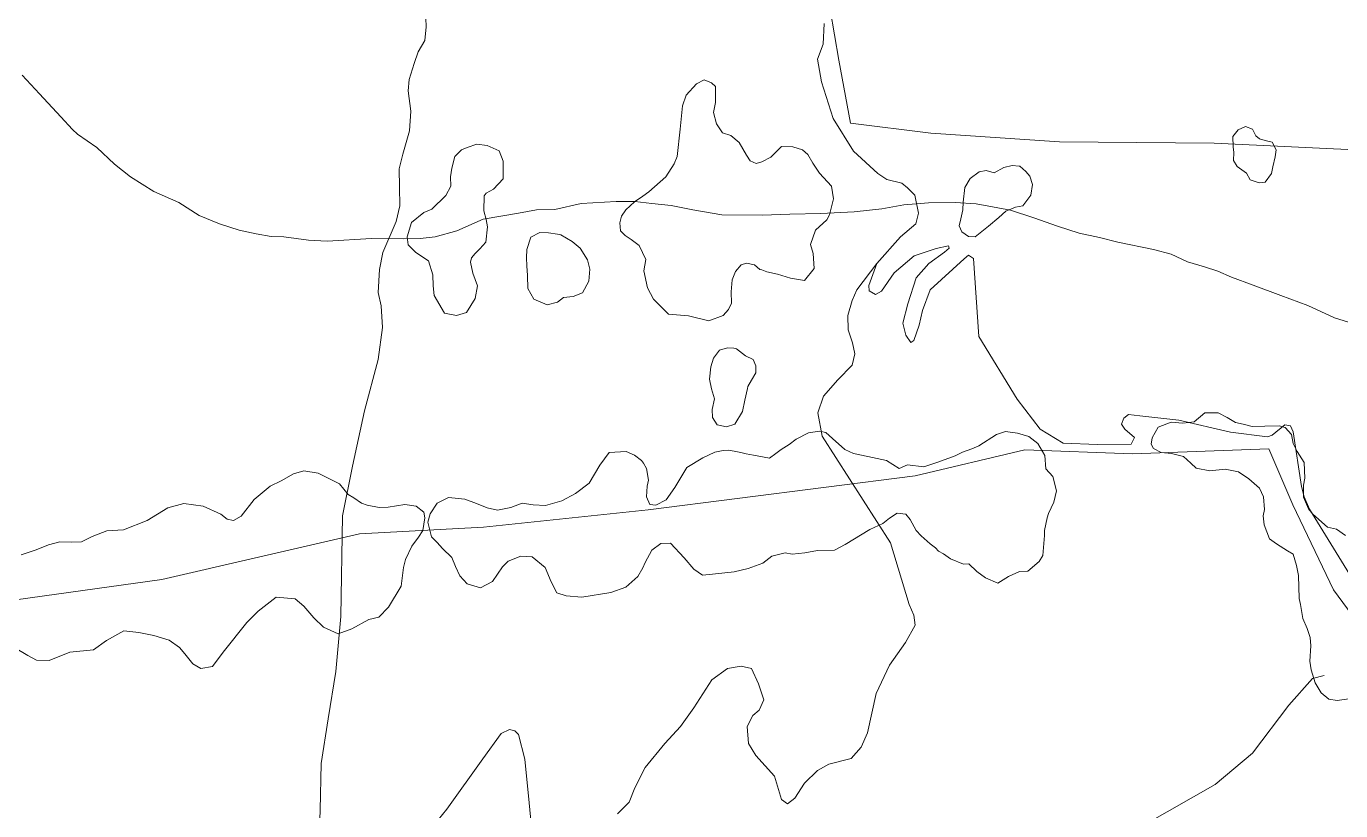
# Model space of a CAD drawing. Header units: metres. Extents: x 4652992 to 4879070, y 2074171 to 2309877.
# Drawn here: x 4653983.8 to 4654106.3, y 2308803.1 to 2308876.2 of the extents above; entities that cross this region are included whole.
import ezdxf

# ---------------------------------------------------------------- set-up
doc = ezdxf.new("R2010")
doc.units = ezdxf.units.M
doc.header["$MEASUREMENT"] = 0
doc.linetypes.add('DGN Style 3', pattern=[92.779933, 66.271381, -26.508552])
for name, color, linetype, lineweight in [('Level 1', 2, 'Continuous', 0), ('Level 20', 30, 'DGN Style 3', 0), ('Level 37', 3, 'Continuous', 0), ('Level 40', 1, 'Continuous', 0)]:
    doc.layers.add(name, color=color, linetype=linetype, lineweight=lineweight)

msp = doc.modelspace()

# ---------------------------------------------------------------- linework, layer by layer
at = {"layer": 'Level 1'}
for points in [[(4654108.798098, 2308848.044131, 1307), (4654105.687075, 2308849.010073, 1306), (4654103.182925, 2308850.162112, 1305), (4654100.666506, 2308851.100893, 1304), (4654098.108279, 2308852.062319, 1303), (4654096.076723, 2308852.803286, 1302), (4654094.824099, 2308853.36011, 1301), (4654093.574526, 2308853.760073, 1300), (4654091.979128, 2308854.237307, 1299), (4654090.458681, 2308854.932131, 1298), (4654088.826906, 2308855.384707, 1297), (4654085.500124, 2308856.054323, 1295), (4654083.787478, 2308856.491701, 1294), (4654081.875918, 2308856.890078, 1293), (4654079.879519, 2308857.557497, 1292), (4654077.656313, 2308858.327517, 1291), (4654075.487307, 2308859.040102, 1290), (4654072.275332, 2308859.629092, 1288), (4654070.347903, 2308859.762087, 1287), (4654067.856325, 2308859.738711, 1286), (4654065.540713, 2308859.533327, 1285), (4654063.497927, 2308859.176882, 1284), (4654060.933901, 2308858.899294, 1282), (4654057.818117, 2308858.721133, 1280), (4654054.914675, 2308858.666323, 1278), (4654052.358523, 2308858.585879, 1276), (4654048.585696, 2308858.592287, 1271), (4654045.892275, 2308859.05768, 1269), (4654043.882082, 2308859.476321, 1268), (4654042.070315, 2308859.655276, 1267), (4654040.470278, 2308859.850527, 1266), (4654038.743532, 2308859.839724, 1265), (4654035.484926, 2308859.654116, 1263), (4654033.017702, 2308859.097903, 1261), (4654031.320315, 2308859.063296, 1260), (4654029.640505, 2308858.755495, 1259), (4654026.341128, 2308858.197512, 1257), (4654023.90552, 2308857.130129, 1255), (4654021.8949, 2308856.563723, 1254), (4654020.489077, 2308856.39728, 1253), (4654018.889895, 2308856.357485, 1252), (4654015.936709, 2308856.403506, 1251), (4654011.818117, 2308856.147707, 1249), (4654010.085085, 2308856.246279, 1248), (4654007.77228, 2308856.542116, 1246), (4654006.587527, 2308856.575503, 1245), (4654005.210696, 2308856.827883, 1244), (4654003.626284, 2308857.172304, 1243), (4654001.797732, 2308857.754702, 1242), (4653999.887331, 2308858.541872, 1241), (4653997.986696, 2308859.753908, 1240), (4653995.654726, 2308860.776675, 1239), (4653993.490908, 2308862.146731, 1238), (4653991.99988, 2308863.330508, 1237), (4653990.34009, 2308864.880923, 1236), (4653988.559878, 2308866.124514, 1235), (4653988.072085, 2308866.569521, 1235), (4653987.002505, 2308867.74988, 1234), (4653985.003115, 2308869.893313, 1233), (4653983.39612, 2308871.628481, 1232)], [(4654104.723696, 2308815.669497, 1303.2375), (4654103.628298, 2308815.397707, 1302.7625), (4654101.434511, 2308812.916872, 1301.8875), (4654098.035891, 2308808.456118, 1298.125), (4654094.565127, 2308805.529116, 1296.15), (4654087.854922, 2308801.717898, 1293.45)]]:
    msp.add_polyline3d(points, dxfattribs=at)
at = {"layer": 'Level 20', "linetype": 'Continuous'}
for points in [[(4654011.081875, 2308800.674578, 1250.96796), (4654011.173783, 2308803.145883, 1250.867961), (4654011.267758, 2308807.484636, 1250.867961), (4654011.912926, 2308811.643371, 1250.867961), (4654012.613272, 2308816.054961, 1250.867961), (4654013.074918, 2308821.176982, 1250.867961), (4654013.23084, 2308830.552111, 1250.16796), (4654014.175612, 2308835.182002, 1250.16796), (4654015.28345, 2308840.330846, 1250.16796), (4654016.559679, 2308845.122854, 1250.067961), (4654016.959506, 2308848.120561, 1250.867961), (4654016.842121, 2308850.141759, 1250.96796), (4654016.560328, 2308851.35825, 1250.96796), (4654016.678718, 2308853.507012, 1251.16796), (4654017.015901, 2308855.106323, 1251.767961), (4654018.245256, 2308857.988737, 1252.267961), (4654018.57434, 2308859.451142, 1252.66796), (4654018.556293, 2308861.171292, 1252.767961), (4654018.529974, 2308862.904037, 1252.96796), (4654018.880406, 2308864.259492, 1252.96796), (4654019.482106, 2308866.418686, 1253.267961), (4654019.602704, 2308868.272532, 1253.367961), (4654019.373701, 2308870.176021, 1253.767961), (4654019.461975, 2308871.231646, 1254.067961), (4654019.913766, 2308872.703527, 1254.367961), (4654020.285071, 2308873.807181, 1254.66796), (4654020.914101, 2308874.848917, 1255.46796), (4654021.038681, 2308876.121781, 1255.867961), (4654020.980362, 2308877.751664, 1256.16796)], [(4654107.830428, 2308823.899289, 1305.6), (4654103.362716, 2308831.193154, 1305.3), (4654102.856424, 2308832.3244, 1305.3), (4654102.60253, 2308833.296752, 1305.3), (4654101.812674, 2308838.381287, 1305.1), (4654101.571588, 2308838.938753, 1304.9), (4654101.044828, 2308839.049656, 1304.9), (4654099.878135, 2308838.090417, 1304.9), (4654099.426763, 2308837.907354, 1304.9), (4654095.989432, 2308838.36497, 1304.2), (4654091.161357, 2308839.481667, 1302.9), (4654087.535061, 2308839.879987, 1301.6), (4654086.476909, 2308840.002194, 1301.2), (4654086.037331, 2308839.675205, 1300.9), (4654085.822816, 2308839.114174, 1300.8), (4654086.131542, 2308838.629548, 1300.6), (4654087.02964, 2308837.847077, 1300.6), (4654086.72826, 2308837.230767, 1300.6), (4654083.604069, 2308837.206938, 1299.5), (4654080.402254, 2308837.33828, 1297.9), (4654078.247542, 2308838.63332, 1297.5), (4654076.101857, 2308841.439598, 1296.7), (4654072.525769, 2308847.272988, 1294.2), (4654072.043122, 2308854.531963, 1290.1), (4654071.568003, 2308854.853734, 1290.1), (4654071.178475, 2308854.511538, 1290.1), (4654068.003436, 2308851.616961, 1290.6), (4654067.29616, 2308849.707198, 1290.6), (4654066.99339, 2308848.319733, 1290.6), (4654066.475863, 2308846.909857, 1290.6), (4654066.209199, 2308846.700844, 1290.6), (4654065.734636, 2308847.395911, 1290.2), (4654065.461401, 2308848.515049, 1289.7), (4654065.936155, 2308850.319162, 1289.5), (4654066.695642, 2308852.725964, 1289.2), (4654067.882094, 2308854.069164, 1288.8), (4654069.326266, 2308855.137938, 1288.8), (4654069.77038, 2308855.493524, 1288.8), (4654069.701962, 2308855.704719, 1288.8), (4654068.55557, 2308855.468534, 1288.4), (4654066.511991, 2308854.783521, 1287.8), (4654064.641109, 2308853.209355, 1287.4), (4654063.475192, 2308851.489431, 1287), (4654062.899027, 2308851.179514, 1286.7), (4654062.327802, 2308851.519558, 1286.6), (4654062.294113, 2308852.029857, 1286.5), (4654063.047626, 2308854.057502, 1286.2), (4654065.235766, 2308856.559809, 1286.1), (4654066.674857, 2308857.769789, 1285.9), (4654066.904801, 2308858.747836, 1285.6), (4654066.574642, 2308860.447304, 1285.4), (4654065.900243, 2308861.130208, 1285.4), (4654065.3609, 2308861.548132, 1285.4), (4654063.957584, 2308861.898872, 1285.4), (4654063.113479, 2308862.471272, 1285.4), (4654060.864514, 2308864.552228, 1285.2), (4654058.958491, 2308867.591816, 1284.6), (4654057.869455, 2308870.998384, 1283.5), (4654057.515166, 2308873.099265, 1282.8), (4654058.018806, 2308874.510957, 1282.5), (4654058.118425, 2308876.427911, 1282.2)], [(4654063.047626, 2308854.057502, 1286.2), (4654061.160573, 2308851.610611, 1285.7), (4654060.735712, 2308850.632307, 1285.5), (4654060.322669, 2308849.22398, 1285.3), (4654060.350913, 2308847.899658, 1285), (4654060.779014, 2308846.667925, 1284.7), (4654060.982875, 2308845.662732, 1284.4), (4654060.748548, 2308844.588933, 1284.1), (4654059.392019, 2308843.245176, 1283.9), (4654058.049507, 2308841.700002, 1283), (4654057.550886, 2308840.144141, 1282.9), (4654057.926282, 2308837.975938, 1282.9), (4654064.29779, 2308828.032879, 1284.5), (4654066.043431, 2308822.310418, 1284.2), (4654066.490045, 2308821.290115, 1284.2), (4654066.592427, 2308820.384112, 1284.2), (4654065.702939, 2308818.77155, 1283.8), (4654064.21278, 2308816.631525, 1282.6), (4654062.966613, 2308813.995531, 1282.3), (4654062.167292, 2308810.332708, 1281.5), (4654061.560515, 2308809.011076, 1280.8), (4654060.646014, 2308807.946208, 1279.8), (4654058.555865, 2308807.412671, 1278.5), (4654057.494106, 2308806.827289, 1278.1), (4654056.279534, 2308805.662219, 1277.7), (4654055.401614, 2308804.244582, 1277.3), (4654054.702866, 2308803.735591, 1277.1), (4654054.160689, 2308804.117621, 1276.7), (4654053.513066, 2308806.301213, 1275.6), (4654051.75387, 2308808.227514, 1275), (4654051.085435, 2308809.362391, 1274.7), (4654050.948785, 2308810.916856, 1274.4), (4654051.466479, 2308811.958857, 1274.4), (4654052.081475, 2308812.45713, 1274.4), (4654052.495791, 2308813.421913, 1274.3), (4654052.016686, 2308814.912083, 1273.9), (4654051.364358, 2308816.347709, 1273.6), (4654050.38306, 2308816.564254, 1272.9), (4654049.121424, 2308816.33982, 1272.5), (4654047.672259, 2308815.29195, 1271.7), (4654045.975557, 2308812.66005, 1270.7), (4654044.733295, 2308810.918807, 1270.2), (4654043.287027, 2308809.360772, 1269), (4654041.448624, 2308807.126004, 1268.3), (4654040.481634, 2308805.231974, 1267.7), (4654039.969871, 2308803.8824, 1267.6), (4654038.873918, 2308802.803322, 1267.2)], [(4654031.080835, 2308799.295139, 1263.1), (4654030.649714, 2308803.811112, 1261.8), (4654030.227501, 2308807.881404, 1260.9), (4654029.636173, 2308810.171505, 1260.3), (4654029.307456, 2308810.523327, 1259.8), (4654028.806198, 2308810.659198, 1259.8), (4654028.031655, 2308810.294438, 1259.4), (4654026.309187, 2308807.921275, 1258.9), (4654022.961423, 2308803.234912, 1256.9), (4654020.957511, 2308800.734773, 1255.8)]]:
    msp.add_polyline3d(points, dxfattribs=at)
at = {"layer": 'Level 37'}
for points in [[(4654113.80249, 2308864.430725, 1308.8823), (4654109.542385, 2308864.55498, 1308.2), (4654094.479124, 2308865.269377, 1303.1), (4654080.06212, 2308865.393549, 1295.7), (4654068.06581, 2308866.218976, 1290.3), (4654060.574963, 2308867.15103, 1287.7), (4654059.484425, 2308873.018489, 1286.1), (4654057.870776, 2308882.480871, 1283.5), (4654056.278519, 2308889.550313, 1282.64229), (4654055.64309, 2308892.371547, 1282.3), (4654054.349572, 2308901.021834, 1284.5), (4654052.33316, 2308909.774921, 1285.1), (4654051.269504, 2308913.938737, 1284.669206), (4654048.135752, 2308926.206206, 1283.4), (4654046.739487, 2308931.066304, 1283.4), (4654045.673919, 2308937.32792, 1283.2), (4654068.397493, 2308934.271142, 1288.4), (4654090.798963, 2308931.621804, 1296.8), (4654113.999695, 2308928.815125, 1303.4483)], [(4654111.10868, 2308818.125863, 1308.16796), (4654108.548724, 2308819.666703, 1307.767961), (4654105.600111, 2308823.677471, 1307.267961), (4654101.795144, 2308831.576539, 1307.267961), (4654099.562811, 2308836.79964, 1307.267961), (4654086.842762, 2308836.331095, 1302.567961), (4654076.822246, 2308836.723003, 1297.46796), (4654066.613765, 2308834.283782, 1291.16796), (4654041.735157, 2308831.12481, 1271.567961), (4654026.374403, 2308829.510316, 1260.96796), (4654014.832065, 2308828.868721, 1254.867961), (4653996.409833, 2308824.641152, 1247.367961), (4653972.968295, 2308821.371344, 1243.66796), (4653962.013571, 2308820.015771, 1242.067961), (4653948.093688, 2308818.855787, 1240.067961), (4653942.78589, 2308806.933669, 1240.067961), (4653936.525173, 2308796.622895, 1239.116218), (4653946.298669, 2308795.236349, 1240.9), (4653977.203566, 2308791.106174, 1245.4), (4653997.399582, 2308788.950623, 1249.3), (4654008.520033, 2308788.32974, 1251.599375)]]:
    msp.add_polyline3d(points, dxfattribs=at)
at = {"layer": 'Level 40', "color": 3, "flags": 128}
for points, elevation in [([(4654034.655351, 2308856.113602), (4654035.385994, 2308855.488622), (4654036.082096, 2308854.40031), (4654036.29623, 2308853.54827), (4654036.185246, 2308852.428667), (4654035.614016, 2308851.338869), (4654034.736767, 2308850.985872), (4654033.851773, 2308850.903415), (4654033.293169, 2308850.483172), (4654032.302131, 2308850.221235), (4654031.08259, 2308850.74716), (4654030.499508, 2308851.744367), (4654030.496926, 2308852.955608), (4654030.424175, 2308853.845371), (4654030.387152, 2308854.593096), (4654030.427963, 2308855.391686), (4654030.808175, 2308856.522257), (4654031.63621, 2308856.952836), (4654032.429713, 2308856.919812), (4654033.27287, 2308856.80903), (4654033.591736, 2308856.741698), (4654034.655351, 2308856.113602)], 1266.246457), ([(4654050.799457, 2308845.481619), (4654051.507077, 2308845.135004), (4654051.771488, 2308844.552187), (4654051.758795, 2308843.895899), (4654051.344204, 2308843.192348), (4654051.0195, 2308842.601662), (4654050.978252, 2308842.412646), (4654050.74451, 2308841.341554), (4654050.510769, 2308840.27046), (4654049.798906, 2308839.10207), (4654049.029829, 2308838.86815), (4654048.1559, 2308839.051605), (4654047.717799, 2308839.736713), (4654047.681777, 2308840.469245), (4654047.901816, 2308841.477543), (4654047.643564, 2308842.388633), (4654047.447734, 2308843.286656), (4654047.570418, 2308844.447321), (4654047.81165, 2308845.253482), (4654048.365048, 2308845.993938), (4654049.13428, 2308846.227523), (4654049.709836, 2308846.17229), (4654049.959511, 2308846.119737), (4654050.799457, 2308845.481619)], 1281.546457)]:
    msp.add_lwpolyline(points, dxfattribs=dict(at, elevation=elevation))
at = {"layer": 'Level 40', "color": 3}
for points in [[(4654052.774223, 2308853.28873, 1284.7465), (4654052.317107, 2308853.471259, 1282.1465), (4654052.130037, 2308853.510744, 1282.1465), (4654051.637497, 2308853.944039, 1282.1465), (4654050.889101, 2308854.102024, 1282.1465), (4654050.397529, 2308853.942303, 1282.1465), (4654049.872103, 2308853.32859, 1282.1465), (4654049.568688, 2308852.536251, 1282.1465), (4654049.459822, 2308851.439377, 1282.1465), (4654049.48946, 2308850.379198, 1282.1465), (4654049.227274, 2308849.775763, 1282.1465), (4654048.715546, 2308849.224892, 1282.1465), (4654047.365187, 2308848.718884, 1282.1465), (4654045.476207, 2308849.192304, 1280.6465), (4654043.632835, 2308849.342478, 1278.7465), (4654042.879276, 2308850.096808, 1278.7465), (4654042.237235, 2308850.761533, 1278.7465), (4654041.677974, 2308851.805986, 1278.7465), (4654041.335953, 2308853.38204, 1278.0465), (4654041.513395, 2308854.443067, 1276.1465), (4654040.884562, 2308855.747104, 1274.2465), (4654040.147803, 2308856.302079, 1274.2465), (4654039.572456, 2308856.689865, 1274.2465), (4654039.137141, 2308857.114678, 1274.2465), (4654039.10063, 2308857.854742, 1274.2465), (4654039.239524, 2308858.491181, 1274.2465), (4654039.630802, 2308859.074276, 1274.2465), (4654040.456156, 2308859.831878, 1274.2465), (4654041.22588, 2308860.334862, 1274.2465), (4654041.778531, 2308860.750557, 1274.2465), (4654043.361009, 2308862.144425, 1275.4465), (4654044.155909, 2308863.371991, 1275.4465), (4654044.434346, 2308864.044175, 1275.4465), (4654044.708706, 2308866.600765, 1276.9465), (4654044.920128, 2308868.770014, 1277.8465), (4654045.266863, 2308869.756911, 1277.8465), (4654046.219964, 2308870.813883, 1277.8465), (4654046.958158, 2308871.187341, 1277.8465), (4654047.620812, 2308870.914076, 1277.8465), (4654048.00477, 2308870.567465, 1277.8465), (4654048.014819, 2308869.08111, 1278.2465), (4654047.807603, 2308868.13159, 1278.2465), (4654048.102101, 2308867.075672, 1278.2465), (4654048.639953, 2308866.233135, 1278.2465), (4654049.441271, 2308865.997025, 1278.2465), (4654050.208322, 2308865.332031, 1279.1465), (4654050.900575, 2308864.176856, 1280.2465), (4654051.241821, 2308863.642244, 1280.2465), (4654051.776961, 2308863.396797, 1280.2465), (4654052.332189, 2308863.543334, 1280.2465), (4654053.152552, 2308863.981904, 1281.0465), (4654054.161155, 2308864.965448, 1283.0465), (4654055.217818, 2308864.945671, 1283.7465), (4654056.101974, 2308864.665004, 1284.7465), (4654056.592643, 2308864.232737, 1284.7465), (4654057.063231, 2308863.410861, 1284.7465), (4654057.706421, 2308862.486847, 1284.7465), (4654058.805284, 2308861.269525, 1284.7465), (4654059.007239, 2308860.110982, 1284.7465), (4654058.616571, 2308858.618472, 1284.7465), (4654058.382845, 2308858.142857, 1284.7465), (4654057.329026, 2308857.184296, 1284.7465), (4654056.841475, 2308855.843385, 1284.7465), (4654057.111962, 2308854.998645, 1284.7465), (4654057.197106, 2308853.602439, 1284.7465), (4654056.302162, 2308852.478771, 1284.7465), (4654054.983913, 2308852.691336, 1284.7465), (4654053.768624, 2308853.079087, 1284.7465), (4654052.774223, 2308853.28873, 1284.7465)], [(4654099.88674, 2308865.390983, 1306.646457), (4654100.229118, 2308864.655505, 1306.646457), (4654100.138983, 2308864.011969, 1306.646457), (4654099.937013, 2308863.086343, 1306.646457), (4654099.798822, 2308862.453019, 1306.646457), (4654099.223006, 2308861.657719, 1306.646457), (4654098.651793, 2308861.575059, 1306.646457), (4654097.827012, 2308861.873333, 1306.346457), (4654097.479939, 2308862.480386, 1305.546457), (4654096.612838, 2308863.124009, 1305.546457), (4654096.275308, 2308863.65523, 1305.546457), (4654096.290573, 2308864.417916, 1305.546457), (4654096.252596, 2308864.936614, 1305.546457), (4654096.214146, 2308865.915007, 1305.546457), (4654096.700297, 2308866.526564, 1305.546457), (4654097.373923, 2308866.842901, 1305.546457), (4654098.026651, 2308866.601979, 1305.546457), (4654098.342799, 2308865.973116, 1305.546457), (4654098.685315, 2308865.696074, 1305.546457), (4654099.204148, 2308865.534726, 1305.546457), (4654099.88674, 2308865.390983, 1306.646457)], [(4654025.393656, 2308853.174666, 1259.246457), (4654025.811004, 2308852.000989, 1259.246457), (4654025.620553, 2308850.819756, 1259.246457), (4654024.793969, 2308849.501068, 1259.246457), (4654023.857708, 2308849.223194, 1259.246457), (4654022.762811, 2308849.45369, 1259.246457), (4654021.771866, 2308851.087561, 1259.246457), (4654021.698279, 2308851.985398, 1259.246457), (4654021.653014, 2308853.013049, 1259.246457), (4654021.263668, 2308854.316921, 1259.246457), (4654020.088271, 2308855.107846, 1259.246457), (4654019.363807, 2308855.803757, 1259.246457), (4654019.261827, 2308856.572087, 1259.246457), (4654019.688195, 2308857.907875, 1259.246457), (4654020.831191, 2308858.82072, 1259.246457), (4654021.574682, 2308859.138924, 1259.246457), (4654022.869808, 2308860.416869, 1260.346457), (4654023.325149, 2308861.269754, 1260.346457), (4654023.316019, 2308862.153022, 1260.346457), (4654023.42141, 2308862.944293, 1260.346457), (4654023.726182, 2308864.032377, 1260.346457), (4654024.332052, 2308864.64993, 1260.346457), (4654024.853025, 2308864.878636, 1260.346457), (4654025.751271, 2308865.206254, 1260.746457), (4654026.729555, 2308865.066893, 1260.746457), (4654027.829823, 2308864.562956, 1260.746457), (4654028.224435, 2308863.598736, 1260.746457), (4654028.206552, 2308861.976705, 1260.746457), (4654027.323717, 2308861.011788, 1260.746457), (4654026.632264, 2308860.616015, 1260.746457), (4654026.447193, 2308860.384153, 1260.746457), (4654026.407478, 2308858.969917, 1260.746457), (4654026.637625, 2308858.176145, 1260.746457), (4654026.753364, 2308857.474311, 1260.746457), (4654026.609455, 2308856.054953, 1259.946457), (4654026.054642, 2308855.446192, 1259.546457), (4654025.619594, 2308854.995293, 1259.546457), (4654025.263049, 2308854.595647, 1259.546457), (4654025.178127, 2308854.206535, 1259.546457), (4654025.393656, 2308853.174666, 1259.246457)], [(4654073.222527, 2308862.722379, 1293.1465), (4654073.98252, 2308862.518414, 1293.2465), (4654074.858646, 2308863.0091, 1293.2465), (4654075.654801, 2308863.214017, 1293.3465), (4654076.281881, 2308863.136502, 1293.8921), (4654076.344385, 2308863.128776, 1293.9465), (4654076.905903, 2308862.646443, 1293.9465), (4654077.28874, 2308862.20099, 1293.9465), (4654077.544875, 2308861.431662, 1294.0465), (4654077.377477, 2308860.429562, 1294.0465), (4654076.649329, 2308859.442493, 1294.0465), (4654075.958033, 2308859.329514, 1294.0465), (4654075.054669, 2308858.950112, 1294.0465), (4654074.412901, 2308858.359598, 1294.0465), (4654073.426213, 2308857.536006, 1293.1465), (4654072.184256, 2308856.552012, 1293.1465), (4654071.573365, 2308856.57733, 1293.1465), (4654070.9509, 2308857.020729, 1293.1465), (4654070.715506, 2308857.590094, 1293.1465), (4654070.856394, 2308858.235728, 1293.1465), (4654071.040632, 2308859.080017, 1293.1465), (4654071.094138, 2308859.796113, 1293.1465), (4654071.239426, 2308861.168265, 1293.1465), (4654071.729151, 2308861.999783, 1293.1465), (4654072.579162, 2308862.598995, 1293.1465), (4654073.222527, 2308862.722379, 1293.1465)], [(4654107.218974, 2308813.546822, 1309.9465), (4654105.929734, 2308813.359816, 1309.9465), (4654105.154816, 2308813.47076, 1309.9465), (4654104.437756, 2308814.076261, 1309.9465), (4654103.89019, 2308815.001127, 1309.9465), (4654103.499453, 2308816.22409, 1309.1465), (4654103.371194, 2308817.011718, 1309.1465), (4654103.48681, 2308818.458605, 1309.1465), (4654103.406388, 2308819.236314, 1309.1465), (4654103.134589, 2308820.054055, 1309.1465), (4654102.740402, 2308820.998904, 1309.1465), (4654102.526578, 2308822.311989, 1309.1465), (4654102.393192, 2308822.847263, 1309.1465), (4654102.339425, 2308824.988975, 1307.7465), (4654102.146808, 2308825.944329, 1307.7465), (4654101.82095, 2308826.978498, 1307.7465), (4654101.287996, 2308827.293551, 1307.7465), (4654100.280511, 2308827.962311, 1307.7465), (4654099.624746, 2308828.404863, 1307.7465), (4654099.11192, 2308829.732804, 1307.7465), (4654099.041837, 2308830.561153, 1307.7465), (4654099.16916, 2308831.144684, 1307.7465), (4654099.077409, 2308832.333615, 1307.7465), (4654098.698261, 2308833.125236, 1307.7465), (4654097.684729, 2308833.999311, 1307.7465), (4654096.724543, 2308834.658821, 1307.7465), (4654095.476678, 2308834.920988, 1307.7465), (4654094.049617, 2308834.753667, 1306.5465), (4654092.79929, 2308835.016322, 1306.5465), (4654092.296564, 2308835.478681, 1306.5465), (4654091.622649, 2308836.078981, 1306.5465), (4654090.47869, 2308836.370337, 1306.5465), (4654089.543218, 2308836.464961, 1306.5465), (4654088.815806, 2308836.82173, 1306.5465), (4654088.601505, 2308837.223631, 1306.5465), (4654088.681015, 2308837.818698, 1306.5465), (4654089.25189, 2308838.82026, 1306.5465), (4654090.459408, 2308839.279989, 1306.5465), (4654091.549748, 2308839.20354, 1306.5465), (4654092.594171, 2308839.330252, 1307.6465), (4654093.584448, 2308840.159063, 1309.3465), (4654094.835243, 2308840.149722, 1309.3465), (4654095.692473, 2308839.715414, 1309.3465), (4654096.443197, 2308839.252782, 1309.3465)], [(4654096.443197, 2308839.252782, 1309.3465), (4654097.161594, 2308839.101608, 1309.3465), (4654098.012971, 2308838.871683, 1309.3465), (4654099.177745, 2308838.931151, 1309.3465), (4654100.53378, 2308838.950309, 1309.3465), (4654101.09755, 2308838.780894, 1309.3465), (4654101.661694, 2308838.154637, 1309.3465), (4654101.827284, 2308837.307787, 1309.3465), (4654102.216034, 2308836.566289, 1309.3465), (4654102.838901, 2308835.521902, 1309.3465), (4654102.925252, 2308834.082984, 1309.3465), (4654102.77705, 2308833.403761, 1309.3465), (4654102.783384, 2308832.286174, 1309.3465), (4654103.252044, 2308831.223789, 1309.3465), (4654103.675753, 2308830.701119, 1310.2465), (4654105.017014, 2308829.489957, 1310.8465), (4654105.876123, 2308829.309725, 1310.8465), (4654106.698342, 2308828.732272, 1310.8465)], [(4654071.596979, 2308826.092249, 1297.6465), (4654071.10596, 2308826.061759, 1295.0465), (4654069.909063, 2308826.562971, 1294.6465), (4654069.24722, 2308827.011079, 1293.2465), (4654068.788777, 2308827.262716, 1293.2465), (4654068.499262, 2308827.58284, 1293.2465), (4654068.013327, 2308827.944081, 1293.2465), (4654067.150389, 2308828.695745, 1293.2465), (4654066.696846, 2308829.206029, 1293.2465), (4654066.144314, 2308830.204378, 1293.2465), (4654065.739806, 2308830.704487, 1293.2465), (4654064.942986, 2308830.819442, 1293.2465), (4654064.223392, 2308830.346977, 1293.2465), (4654063.602006, 2308829.853896, 1293.2465), (4654062.396652, 2308829.275243, 1293.2465), (4654060.080808, 2308827.887757, 1291.8465), (4654059.094041, 2308827.347849, 1290.3465), (4654057.510988, 2308827.333406, 1288.7465), (4654056.339528, 2308827.111057, 1285.6465), (4654055.149116, 2308826.991287, 1284.2465), (4654054.502228, 2308827.126543, 1284.2465), (4654053.236925, 2308826.812994, 1284.2465), (4654052.414353, 2308826.144032, 1284.2465), (4654051.055028, 2308825.639681, 1284.2465), (4654049.739338, 2308825.336333, 1284.2465), (4654047.730105, 2308825.118543, 1282.8465), (4654046.804934, 2308825.030124, 1280.3465), (4654045.980965, 2308825.587984, 1278.0465), (4654045.087588, 2308826.658161, 1275.8465), (4654043.798688, 2308827.999792, 1274.1465), (4654042.896125, 2308827.975492, 1274.1465), (4654042.07312, 2308827.34869, 1274.1465), (4654041.452932, 2308826.2001, 1274.1465), (4654041.240793, 2308825.711835, 1274.1465), (4654040.748868, 2308824.90918, 1274.1465), (4654039.634731, 2308823.916801, 1274.1465), (4654038.255823, 2308823.405623, 1274.1465), (4654035.535173, 2308822.993855, 1273.3465), (4654034.093123, 2308823.093975, 1271.7465), (4654033.228425, 2308823.389114, 1270.4465), (4654032.691032, 2308824.405537, 1269.0465), (4654032.122791, 2308825.754916, 1266.9465), (4654030.912035, 2308826.729398, 1266.0465), (4654029.856779, 2308826.788338, 1266.0465), (4654028.688993, 2308826.332396, 1266.0465), (4654028.145416, 2308825.799863, 1266.0465), (4654027.20637, 2308824.434577, 1266.0465), (4654026.11794, 2308823.854069, 1266.0465), (4654024.862625, 2308824.223628, 1266.0465), (4654024.168356, 2308824.960808, 1266.0465), (4654023.774602, 2308825.850753, 1266.0465), (4654023.420703, 2308826.678588, 1266.0465), (4654022.57774, 2308827.522326, 1264.4465), (4654022.052998, 2308828.063652, 1264.4465), (4654021.528209, 2308828.605028, 1264.4465), (4654021.183621, 2308829.972362, 1264.4465), (4654021.403852, 2308830.735938, 1264.4465), (4654022.050385, 2308831.734198, 1264.4465), (4654023.130398, 2308832.263895, 1264.4465), (4654024.64985, 2308832.107916, 1264.4465), (4654025.742898, 2308831.717355, 1264.4465), (4654026.722086, 2308831.296683, 1264.4465), (4654027.694968, 2308831.09317, 1264.4465), (4654028.922622, 2308831.321888, 1264.4465), (4654029.979112, 2308831.748175, 1264.4465), (4654031.013975, 2308831.58555, 1264.4465), (4654032.171621, 2308831.536832, 1266.8465), (4654033.680894, 2308831.950367, 1268.1465), (4654034.958425, 2308832.644388, 1268.8465), (4654036.230288, 2308833.619404, 1270.7465), (4654037.231104, 2308835.274569, 1274.0465), (4654038.088061, 2308836.455753, 1275.7465), (4654039.689337, 2308836.545494, 1275.7465), (4654040.462568, 2308836.223861, 1275.7465), (4654041.090523, 2308835.72002, 1275.7465), (4654041.298134, 2308835.463824, 1275.7465), (4654041.562146, 2308834.983146, 1275.7465), (4654041.743397, 2308833.881849, 1275.7465), (4654041.621352, 2308833.322603, 1275.7465), (4654041.561729, 2308832.32498, 1275.7465), (4654041.88212, 2308831.619966, 1275.7465), (4654042.447487, 2308831.554781, 1275.7465), (4654043.397832, 2308832.046867, 1275.7465), (4654044.218993, 2308833.203519, 1276.8465), (4654045.331267, 2308835.052267, 1278.0465), (4654046.826555, 2308835.953984, 1279.1465), (4654047.952794, 2308836.479164, 1280.0465), (4654048.720075, 2308836.635407, 1280.0465), (4654049.203829, 2308836.692515, 1280.0465), (4654049.754596, 2308836.576979, 1280.0465), (4654050.35538, 2308836.45095, 1280.0465), (4654050.855991, 2308836.345935, 1280.0465), (4654051.556784, 2308836.198927, 1280.0465), (4654053.046117, 2308835.923838, 1281.4465), (4654053.616486, 2308836.364683, 1283.9465), (4654054.1058, 2308836.729572, 1288.0465), (4654054.880741, 2308837.194803, 1288.0465), (4654055.507028, 2308837.69117, 1288.0465), (4654056.672133, 2308838.283629, 1288.0465), (4654057.689318, 2308838.436247, 1288.0465), (4654058.283423, 2308838.31151, 1288.0465), (4654058.889168, 2308837.765905, 1288.0465), (4654060.061887, 2308836.735262, 1288.0465), (4654060.859552, 2308836.358687, 1288.0465), (4654062.195535, 2308836.078331, 1288.0465), (4654063.942768, 2308835.703487, 1290.2465), (4654065.112429, 2308834.958164, 1291.1465), (4654065.903865, 2308835.320997, 1293.4465), (4654067.412099, 2308835.126152, 1293.9465), (4654068.712881, 2308835.572738, 1294.6465), (4654070.325321, 2308836.163061, 1295.7465), (4654071.009701, 2308836.485169, 1295.7465), (4654071.900516, 2308836.815638, 1295.7465), (4654072.525034, 2308837.098476, 1295.7465), (4654074.185161, 2308838.154751, 1297.3465), (4654075.009321, 2308838.413921, 1298.6465), (4654076.151322, 2308838.277049, 1298.6465), (4654077.201405, 2308837.953308, 1298.6465), (4654078.029951, 2308837.315368, 1298.6465), (4654078.702164, 2308836.194996, 1298.6465), (4654078.784954, 2308834.940842, 1298.6465), (4654079.445693, 2308834.235335, 1298.6465), (4654079.761119, 2308832.881008, 1298.6465), (4654079.535351, 2308831.846362, 1298.6465), (4654079.044658, 2308830.764198, 1298.6465), (4654078.909964, 2308830.380241, 1298.6465), (4654078.651936, 2308829.197759, 1298.6465), (4654078.652551, 2308828.733933, 1298.6465), (4654078.498181, 2308826.867085, 1297.6465), (4654078.174005, 2308826.31591, 1297.6465), (4654077.108345, 2308825.403961, 1297.6465), (4654076.333866, 2308825.359592, 1297.6465), (4654075.316086, 2308824.90174, 1297.6465), (4654074.314644, 2308824.285595, 1297.6465), (4654073.14892, 2308824.787269, 1297.6465), (4654072.356848, 2308825.365685, 1297.6465), (4654071.596979, 2308826.092249, 1297.6465)], [(4653983.287665, 2308826.927032, 1250.546457), (4653984.713745, 2308827.399211, 1250.546457), (4653985.858621, 2308827.859936, 1250.546457), (4653986.892958, 2308828.133818, 1250.546457), (4653988.001898, 2308828.112376, 1250.546457), (4653988.910995, 2308828.132575, 1250.546457), (4653989.922148, 2308828.620879, 1250.546457), (4653991.295051, 2308829.173444, 1250.546457), (4653992.846247, 2308829.269222, 1250.546457), (4653995.033777, 2308830.127059, 1252.246457), (4653996.975915, 2308831.317739, 1253.546457), (4653998.446069, 2308831.707024, 1253.546457), (4654000.263191, 2308831.466671, 1253.546457), (4654001.897389, 2308830.707569, 1253.546457), (4654002.486696, 2308830.236411, 1253.546457), (4654003.08241, 2308830.111992, 1253.546457), (4654003.794307, 2308830.520154, 1253.546457), (4654005.027481, 2308832.076326, 1254.946457), (4654006.514069, 2308833.326583, 1256.546457), (4654007.51572, 2308833.81058, 1256.546457), (4654008.692466, 2308834.465882, 1256.546457), (4654009.650426, 2308834.750813, 1256.546457), (4654010.982608, 2308834.541366, 1256.546457), (4654012.950379, 2308833.55539, 1257.346457), (4654013.763807, 2308832.554222, 1257.346457), (4654014.31251, 2308832.231722, 1257.346457), (4654015.029587, 2308831.735549, 1257.346457), (4654015.541313, 2308831.559301, 1257.346457), (4654016.659305, 2308831.325516, 1257.346457), (4654017.493822, 2308831.379678, 1257.946457)], [(4654017.493822, 2308831.379678, 1257.946457), (4654018.274274, 2308831.493166, 1257.946457), (4654019.054642, 2308831.606642, 1257.946457), (4654020.12002, 2308831.452971, 1257.946457), (4654020.821507, 2308830.891271, 1257.946457), (4654020.917473, 2308830.387077, 1257.946457), (4654020.723313, 2308829.182799, 1257.946457), (4654020.316272, 2308828.576276, 1257.946457), (4654019.720115, 2308827.73259, 1257.946457), (4654019.102991, 2308826.478261, 1257.946457), (4654018.944193, 2308825.750649, 1257.946457), (4654018.700224, 2308824.003434, 1257.946457), (4654017.515673, 2308822.037373, 1257.946457), (4654016.627699, 2308821.115864, 1257.946457), (4654015.686893, 2308820.896892, 1257.946457), (4654014.12708, 2308820.045919, 1257.946457), (4654012.850823, 2308819.550745, 1257.946457), (4654011.476696, 2308820.182727, 1257.946457), (4654010.569064, 2308821.063588, 1257.946457), (4654009.63886, 2308822.156843, 1257.946457), (4654008.819159, 2308822.812009, 1257.946457), (4654007.065397, 2308822.969793, 1257.946457), (4654005.395283, 2308821.666462, 1256.746457), (4654004.341427, 2308820.630291, 1255.446457), (4654002.109966, 2308817.858312, 1253.146457), (4654001.127972, 2308816.530769, 1253.146457), (4654000.047309, 2308816.337604, 1253.146457), (4653999.310601, 2308816.769229, 1253.146457), (4653998.543082, 2308817.694752, 1253.146457), (4653998.048585, 2308818.285038, 1253.146457), (4653997.090204, 2308818.971835, 1253.146457), (4653995.661302, 2308819.408296, 1253.146457), (4653994.269302, 2308819.697789, 1253.146457), (4653992.857725, 2308819.839086, 1252.246457), (4653991.268783, 2308818.937508, 1250.746457), (4653990.040882, 2308818.080087, 1249.146457), (4653987.823091, 2308817.860446, 1248.446457), (4653985.905998, 2308817.067313, 1248.446457), (4653984.727386, 2308817.101845, 1248.446457), (4653983.918085, 2308817.550319, 1248.446457), (4653982.618419, 2308818.311008, 1248.446457)]]:
    msp.add_polyline3d(points, dxfattribs=at)

doc.saveas('drawing.dxf')
